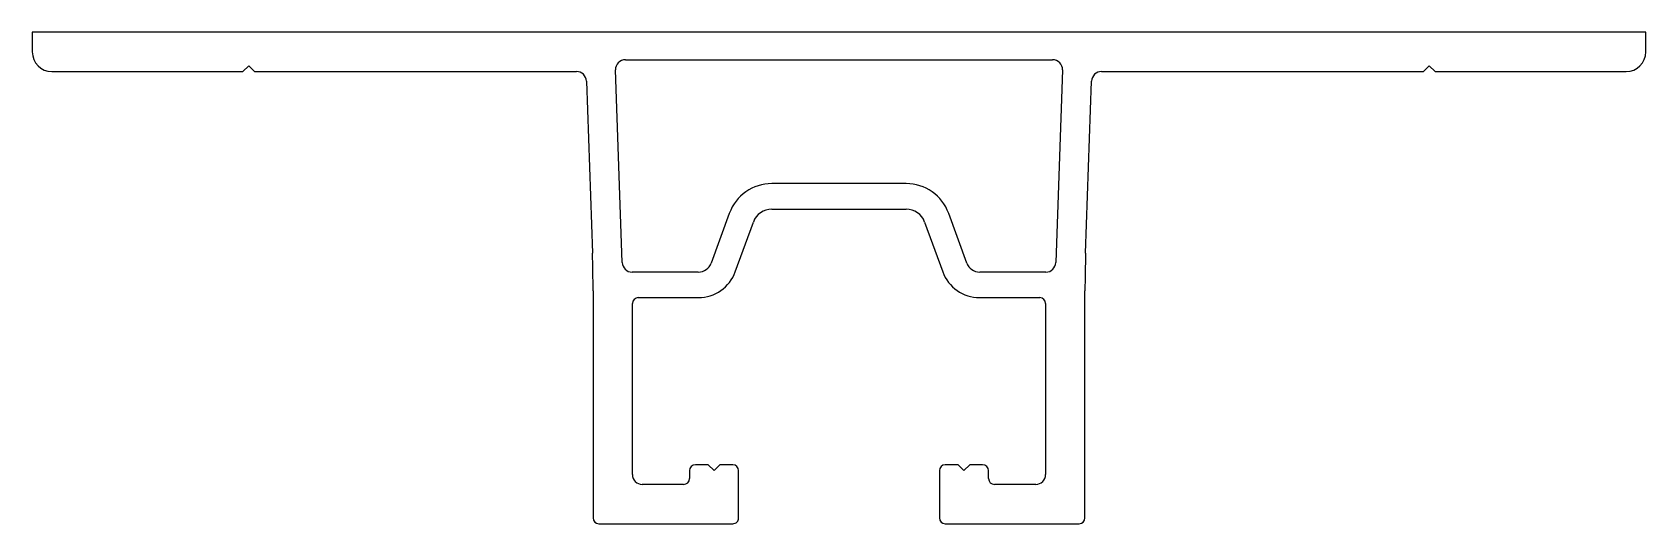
# Model space of a CAD drawing. Extents: x 2480.8 to 2562.8, y 2135.4 to 2160.4.
import ezdxf

# ---------------------------------------------------------------- set-up
doc = ezdxf.new("R2010")
doc.units = 0
doc.layers.get('0').update_dxf_attribs({"linetype": 'CONTINUOUS'})

msp = doc.modelspace()

# ---------------------------------------------------------------- linework, layer by layer
for p, q in [((2480.79, 2160.39), (2480.79, 2159.389)), ((2562.79, 2160.39), (2480.79, 2160.39)), ((2562.79, 2159.389), (2562.79, 2160.39)), ((2481.79, 2158.389), (2491.49, 2158.389)), ((2491.49, 2158.389), (2491.79, 2158.689)), ((2491.79, 2158.689), (2492.09, 2158.389)), ((2492.09, 2158.389), (2508.451, 2158.389)), ((2510.774, 2148.672), (2510.431, 2158.472)), ((2510.931, 2158.99), (2532.648, 2158.99)), ((2533.148, 2158.472), (2532.805, 2148.672)), ((2535.129, 2158.389), (2551.49, 2158.389)), ((2551.49, 2158.389), (2551.79, 2158.689)), ((2551.79, 2158.689), (2552.09, 2158.389)), ((2552.09, 2158.389), (2561.79, 2158.389)), ((2508.95, 2157.907), (2509.256, 2149.149)), ((2534.323, 2149.149), (2534.629, 2157.907)), ((2525.202, 2152.69), (2518.377, 2152.69)), ((2516.215, 2151.176), (2515.296, 2148.65)), ((2518.377, 2151.39), (2525.202, 2151.39)), ((2528.283, 2148.65), (2527.364, 2151.176)), ((2516.518, 2148.205), (2517.437, 2150.732)), ((2526.142, 2150.732), (2527.061, 2148.205)), ((2514.638, 2148.19), (2511.273, 2148.19)), ((2532.306, 2148.19), (2528.941, 2148.19)), ((2509.29, 2147.23), (2509.29, 2135.69)), ((2511.59, 2146.89), (2514.638, 2146.89)), ((2528.941, 2146.89), (2531.99, 2146.89)), ((2534.29, 2135.69), (2534.29, 2147.23)), ((2511.29, 2137.89), (2511.29, 2146.59)), ((2532.29, 2146.59), (2532.29, 2137.89)), ((2514.19, 2138.09), (2514.19, 2137.69)), ((2515.14, 2138.39), (2514.49, 2138.39)), ((2515.44, 2138.09), (2515.14, 2138.39)), ((2515.74, 2138.39), (2515.44, 2138.09)), ((2516.39, 2138.39), (2515.74, 2138.39)), ((2516.69, 2135.69), (2516.69, 2138.09)), ((2526.89, 2138.09), (2526.89, 2135.69)), ((2527.84, 2138.39), (2527.19, 2138.39)), ((2528.14, 2138.09), (2527.84, 2138.39)), ((2528.44, 2138.39), (2528.14, 2138.09)), ((2529.09, 2138.39), (2528.44, 2138.39)), ((2529.39, 2137.69), (2529.39, 2138.09)), ((2513.89, 2137.39), (2511.79, 2137.39)), ((2531.79, 2137.39), (2529.69, 2137.39)), ((2509.59, 2135.39), (2516.39, 2135.39)), ((2527.19, 2135.39), (2533.99, 2135.39))]:
    msp.add_line(p, q)
for centre, radius, start, end in [((2481.79, 2159.389), 1, 180, 270), ((2561.79, 2159.389), 1, 270, 0), ((2508.451, 2157.889), 0.5, 2, 90), ((2510.931, 2158.49), 0.5, 90, 182), ((2532.648, 2158.49), 0.5, 358, 90), ((2535.129, 2157.889), 0.5, 90, 178), ((2518.377, 2150.39), 2.3, 90, 160), ((2525.202, 2150.39), 2.3, 20, 90), ((2518.377, 2150.39), 1, 90, 160), ((2525.202, 2150.39), 1, 20, 89.99999), ((2454.29, 2147.23), 55, 360, 2), ((2511.273, 2148.69), 0.5, 182, 270), ((2514.638, 2148.89), 0.7, 270.00049, 340), ((2528.941, 2148.89), 0.7, 200, 269.99996), ((2532.306, 2148.69), 0.5, 270, 358), ((2589.29, 2147.23), 55, 178, 180), ((2514.638, 2148.89), 2, 270, 340), ((2528.941, 2148.89), 2, 200, 270), ((2511.59, 2146.59), 0.3, 90.00128, 179.99995), ((2531.99, 2146.59), 0.3, 0.00005, 90), ((2511.79, 2137.89), 0.5, 180, 270), ((2514.49, 2138.09), 0.3, 90, 180), ((2516.39, 2138.09), 0.3, 0, 90), ((2527.19, 2138.09), 0.3, 90, 180), ((2529.09, 2138.09), 0.3, 0, 90), ((2531.79, 2137.89), 0.5, 270, 360), ((2513.89, 2137.69), 0.3, 270, 0), ((2529.69, 2137.69), 0.3, 180, 270), ((2509.59, 2135.69), 0.3, 180, 270), ((2516.39, 2135.69), 0.3, 269.99999, 0.03881), ((2527.19, 2135.69), 0.3, 180, 270), ((2533.99, 2135.69), 0.3, 270, 360)]:
    msp.add_arc(centre, radius, start, end)

doc.saveas('drawing.dxf')
